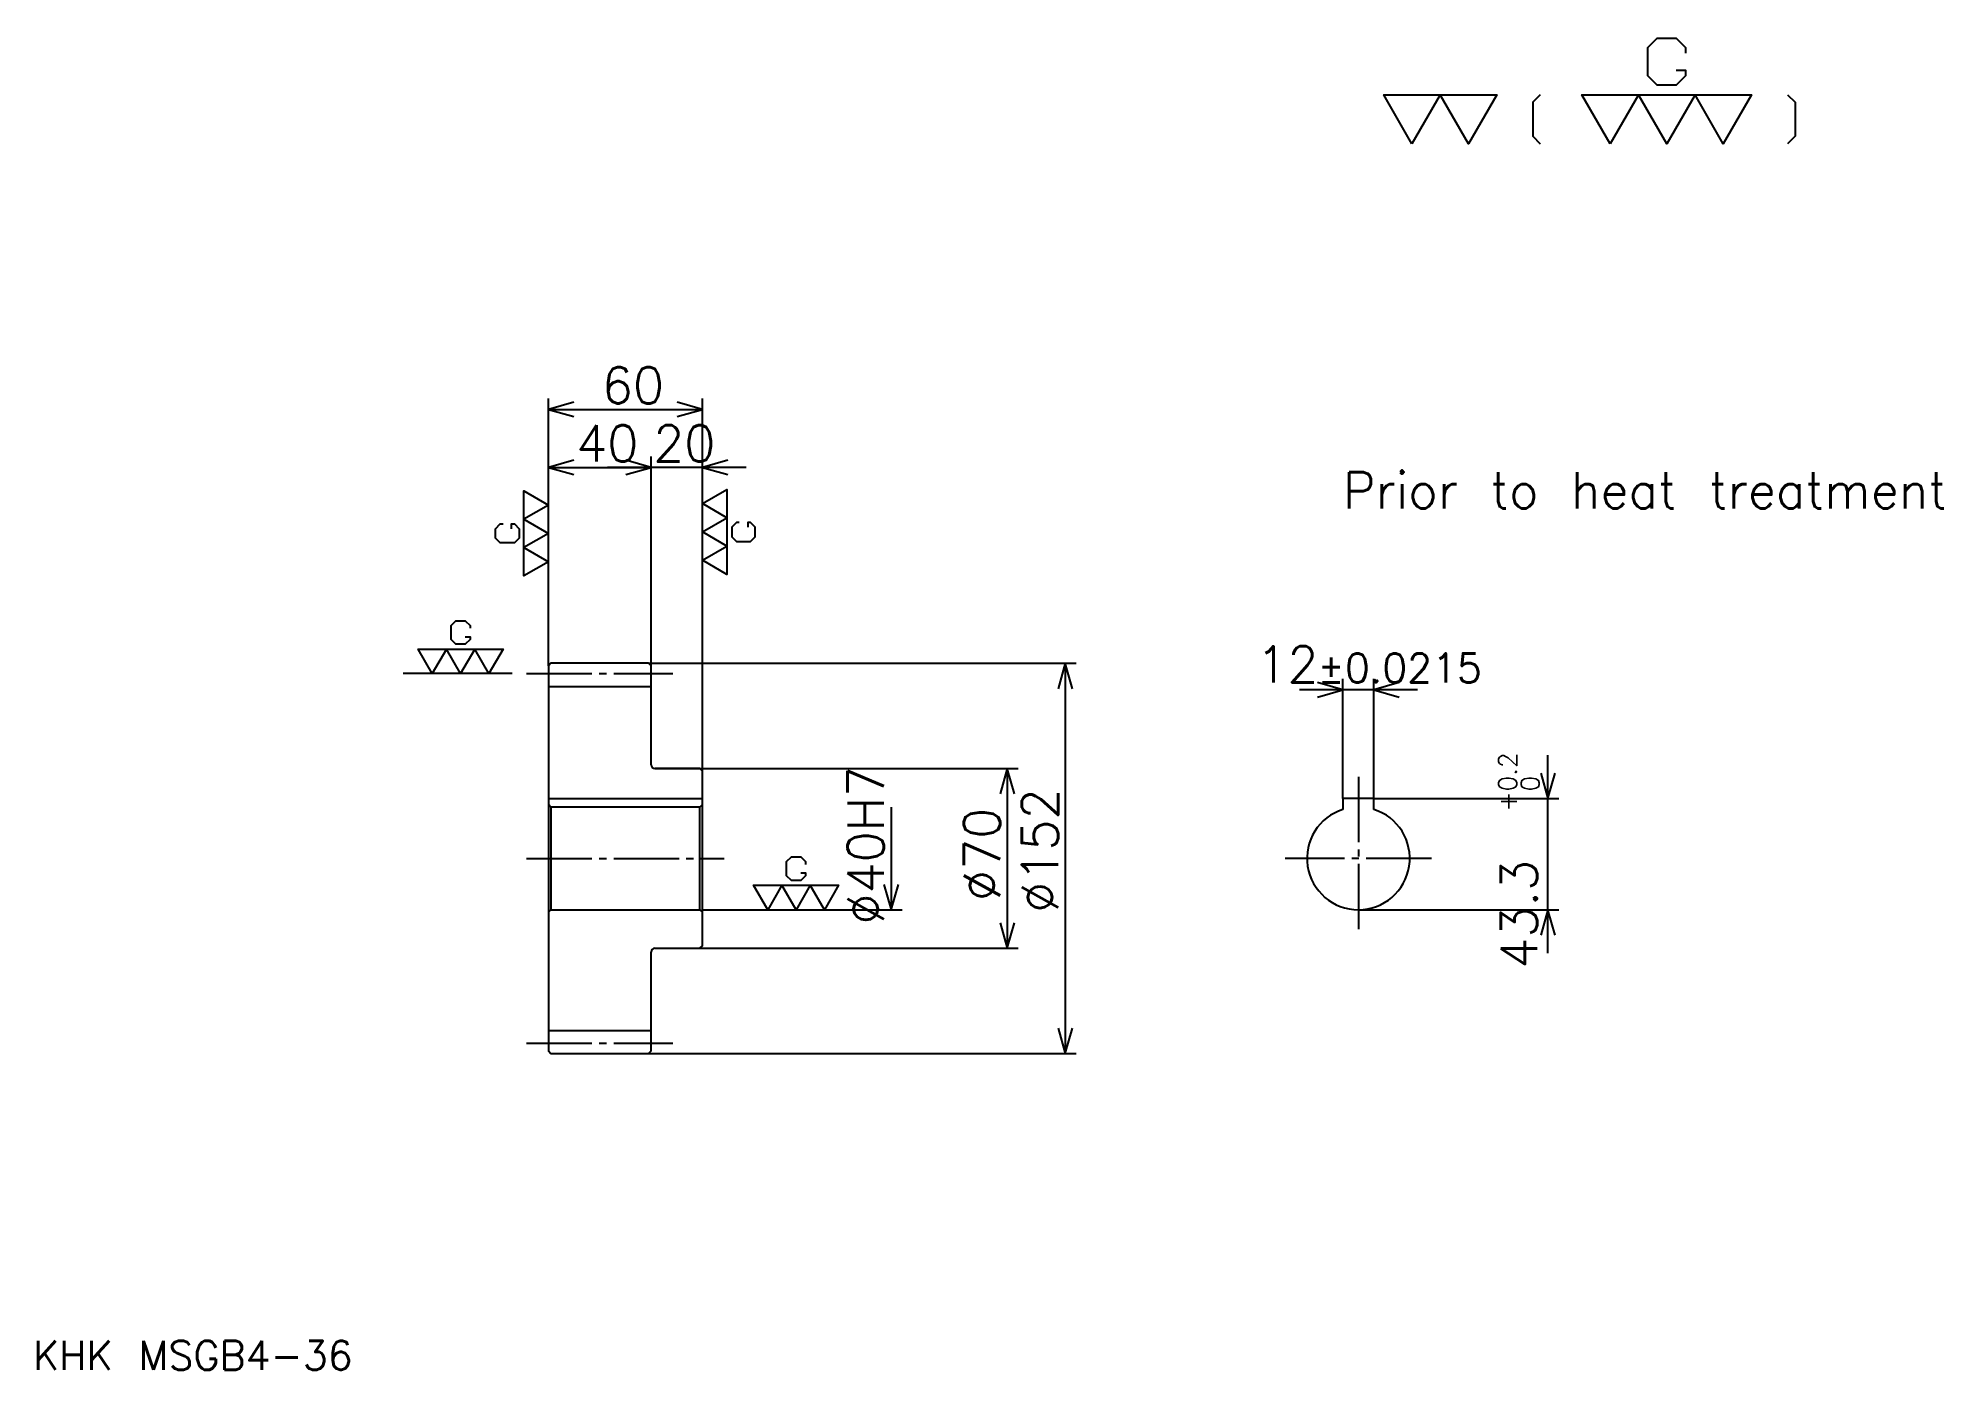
# Model space of a CAD drawing. Extents: x 30 to 772, y 31 to 550.
import ezdxf

# ---------------------------------------------------------------- set-up
doc = ezdxf.new("R2010")
doc.units = 0
doc.linetypes.add('DASHDOT', pattern=[33.913044, 25.434783, -2.826087, 2.826087, -2.826087])
doc.layers.get('0').update_dxf_attribs({"linetype": 'CONTINUOUS'})
doc.layers.add('DASHDOT', color=6, linetype='DASHDOT')
doc.styles.add('KANJI', font='TXT', dxfattribs={"bigfont": 'BIGFONT'})

msp = doc.modelspace()

# ---------------------------------------------------------------- linework, layer by layer
at = {"color": 5}
for p, q in [((228.913055, 306.326111), (228.913055, 409.478271)), ((288.913055, 306.326111), (288.913055, 409.478271)), ((228.913055, 405.239136), (288.913055, 405.239136)), ((268.913055, 306.326111), (268.913055, 386.869568)), ((228.913055, 382.630432), (268.913055, 382.630432)), ((305.869568, 382.630432), (251.956528, 382.630432)), ((228.913055, 305.326111), (228.913055, 306.326111)), ((267.913055, 306.326111), (288.913055, 306.326111)), ((268.913055, 305.326111), (268.913055, 306.326111)), ((288.913055, 306.326111), (434.456543, 306.326111)), ((288.913055, 264.326111), (288.913055, 306.326111)), ((430.217407, 306.326111), (430.217407, 154.326096)), ((538.347839, 253.626099), (538.347839, 300.256531)), ((550.347839, 253.626099), (550.347839, 300.256531)), ((567.304321, 296.017395), (521.391357, 296.017395)), ((618.17395, 193.369568), (618.17395, 270.582611)), ((270.413055, 265.326111), (288.913055, 265.326111)), ((288.913055, 265.326111), (411.847839, 265.326111)), ((407.608704, 265.326111), (407.608704, 195.326096)), ((550.347839, 253.626099), (622.413086, 253.626099)), ((362.391327, 250.326096), (362.391327, 210.326096)), ((288.913055, 210.326096), (366.630463, 210.326096)), ((544.347839, 210.326096), (622.413086, 210.326096)), ((270.413055, 195.326096), (288.913055, 195.326096)), ((288.913055, 195.326096), (411.847839, 195.326096)), ((267.913055, 154.326096), (288.913055, 154.326096)), ((288.913055, 154.326096), (434.456543, 154.326096))]:
    msp.add_line(p, q, dxfattribs=at)
at = {"color": 7}
msp.add_line((214.782623, 302.326111), (172.391312, 302.326111), dxfattribs=at)
at = {"color": 4}
for p, q in [((228.913055, 297.326111), (268.913055, 297.326111)), ((228.913055, 253.626099), (288.913055, 253.626099)), ((229.913055, 250.326096), (229.913055, 210.326096)), ((287.913055, 250.326096), (288.913055, 251.326096)), ((287.913055, 210.326096), (288.913055, 209.326096)), ((228.913055, 163.326096), (268.913055, 163.326096))]:
    msp.add_line(p, q, dxfattribs=at)
at = {"color": 7}
for points in [[(668.086975, 537.352173), (671.760864, 537.352173), (671.760864, 535.147827), (668.086975, 531.473938), (660.739136, 531.473938), (657.065247, 535.147827), (657.065247, 546.169556), (660.739136, 549.843506), (668.086975, 549.843506), (671.760864, 546.169556), (671.760864, 543.96521)], [(565.217407, 508.695648), (554.195679, 527.799988), (598.282593, 527.799988), (587.260864, 508.695648), (576.239136, 527.799988), (565.217407, 508.695648)], [(615.182617, 527.799988), (612.243469, 524.86084), (612.243469, 511.634766), (615.182617, 508.695648)], [(642.369568, 508.695648), (631.347839, 527.799988), (697.478271, 527.799988), (686.456543, 508.695648), (675.434814, 527.799988), (664.413086, 508.695648), (653.391296, 527.799988), (642.369568, 508.695648)], [(711.439148, 527.799988), (714.378296, 524.86084), (714.378296, 511.634766), (711.439148, 508.695648)], [(228.913055, 345.891296), (219.360886, 340.380432), (219.360886, 373.445679), (228.913055, 367.934784), (219.360886, 362.42392), (228.913055, 356.913055), (219.360886, 351.402191), (228.913055, 345.891296)], [(288.913055, 368.5), (298.46524, 374.010864), (298.46524, 340.945679), (288.913055, 346.456543), (298.46524, 351.967407), (288.913055, 357.478271), (298.46524, 362.989136), (288.913055, 368.5)], [(214.584793, 358.75), (214.584793, 360.586975), (215.686966, 360.586975), (217.523926, 358.75), (217.523926, 355.076111), (215.686966, 353.239136), (210.176102, 353.239136), (208.339142, 355.076111), (208.339142, 358.75), (210.176102, 360.586975), (211.278275, 360.586975)], [(303.241333, 361.152191), (302.13916, 361.152191), (300.302185, 359.315247), (300.302185, 355.641327), (302.13916, 353.804352), (307.650024, 353.804352), (309.486969, 355.641327), (309.486969, 359.315247), (307.650024, 361.152191), (306.547852, 361.152191), (306.547852, 359.315247)], [(196.554352, 316.654358), (198.391312, 316.654358), (198.391312, 315.552185), (196.554352, 313.71521), (192.880447, 313.71521), (191.043488, 315.552185), (191.043488, 321.063049), (192.880447, 322.900024), (196.554352, 322.900024), (198.391312, 321.063049), (198.391312, 319.960876)], [(183.695663, 302.326111), (178.184799, 311.878265), (211.250015, 311.878265), (205.739136, 302.326111), (200.228271, 311.878265), (194.717407, 302.326111), (189.206528, 311.878265), (183.695663, 302.326111)], [(327.206543, 224.654358), (329.043488, 224.654358), (329.043488, 223.552185), (327.206543, 221.715225), (323.532623, 221.715225), (321.695679, 223.552185), (321.695679, 229.063049), (323.532623, 230.900009), (327.206543, 230.900009), (329.043488, 229.063049), (329.043488, 227.960876)], [(314.347839, 210.326096), (308.836975, 219.878265), (341.902191, 219.878265), (336.391327, 210.326096), (330.880432, 219.878265), (325.369568, 210.326096), (319.858704, 219.878265), (314.347839, 210.326096)]]:
    msp.add_lwpolyline(points, dxfattribs=at)
at = {"color": 5}
for points in [[(238.804352, 408.065216), (228.913055, 405.239136), (238.804352, 402.413055)], [(279.021759, 402.413055), (288.913055, 405.239136), (279.021759, 408.065216)], [(238.804352, 385.456543), (228.913055, 382.630432), (238.804352, 379.804382)], [(259.021759, 379.804382), (268.913055, 382.630432), (259.021759, 385.456543)], [(259.021759, 379.804382), (268.913055, 382.630432), (259.021759, 385.456543)], [(298.804352, 385.456543), (288.913055, 382.630432), (298.804352, 379.804382)], [(433.043488, 296.434784), (430.217407, 306.326111), (427.391327, 296.434784)], [(528.456543, 293.191315), (538.347839, 296.017395), (528.456543, 298.843475)], [(560.239136, 298.843475), (550.347839, 296.017395), (560.239136, 293.191315)], [(410.434784, 255.434784), (407.608704, 265.326111), (404.782623, 255.434784)], [(615.347839, 263.517395), (618.17395, 253.626099), (621, 263.517395)], [(359.565247, 220.217407), (362.391327, 210.326096), (365.217407, 220.217407)], [(621, 200.434784), (618.17395, 210.326096), (615.347839, 200.434784)], [(404.782623, 205.217407), (407.608704, 195.326096), (410.434784, 205.217407)], [(427.391327, 164.217407), (430.217407, 154.326096), (433.043488, 164.217407)]]:
    msp.add_lwpolyline(points, dxfattribs=at)
at = {"color": 4}
for points in [[(268.913055, 266.826111), (268.913055, 305.326111), (267.913055, 306.326111), (229.913055, 306.326111), (228.913055, 305.326111), (228.913055, 209.326096)], [(270.413055, 195.326096), (287.913055, 195.326096), (288.913055, 196.326096), (288.913055, 264.326111), (287.913055, 265.326111), (270.413055, 265.326111)], [(550.347839, 249.404877), (550.347839, 253.626099), (538.347839, 253.626099), (538.347839, 249.404877)], [(228.913055, 209.326096), (229.913055, 210.326096), (287.913055, 210.326096), (287.913055, 250.326096), (229.913055, 250.326096), (228.913055, 251.326096)], [(228.913055, 209.326096), (228.913055, 155.326096), (229.913055, 154.326096), (267.913055, 154.326096), (268.913055, 155.326096), (268.913055, 193.826096)]]:
    msp.add_lwpolyline(points, dxfattribs=at)
for centre, radius, start, end in [((270.413055, 266.826111), 1.5, 180, 270), ((544.347839, 230.326096), 20, 107.457602748, 72.542397252), ((270.413055, 193.826096), 1.5, 90, 180)]:
    msp.add_arc(centre, radius, start, end, dxfattribs=at)
at = {"layer": 'DASHDOT', "color": 7}
for p, q in [((220.434799, 302.326111), (277.391327, 302.326111)), ((544.347839, 262.10437), (544.347839, 201.847839)), ((220.434799, 230.326096), (297.391327, 230.326096)), ((572.826111, 230.326096), (515.869568, 230.326096)), ((220.434799, 158.326096), (277.391327, 158.326096))]:
    msp.add_line(p, q, dxfattribs=at)

# ---------------------------------------------------------------- texts
at = {"color": 7, "style": 'KANJI'}
for s, height, p in [('60', 14.130435, (249.728271, 407.5)), ('40', 14.130435, (239.728271, 384.891296)), ('20', 14.130435, (269.728271, 384.891296)), ('Prior to heat treatment', 14.130435, (538.347839, 366.669556)), ('12', 14.130435, (504.582001, 298.843475)), ('%%p0.0215', 11.304348, (528.460693, 298.843475)), ('KHK MSGB4-36', 11.304348, (28.26087, 31.086956))]:
    msp.add_text(s, height=height, dxfattribs=at).set_placement(p)
for s, height, p in [('0.2', 7.065217, (606.021729, 256.430328)), ('%%c40H7', 14.130435, (359.565247, 204.538055)), ('0', 7.065217, (614.782593, 256.430328)), ('%%c152', 14.130435, (427.391327, 209.130432)), ('+', 7.065217, (606.021729, 248.517273)), ('%%c70', 14.130435, (404.782623, 213.722839)), ('43.3', 14.130435, (613.934814, 187.355164))]:
    msp.add_text(s, height=height, rotation=90, dxfattribs=at).set_placement(p)

doc.saveas('drawing.dxf')
